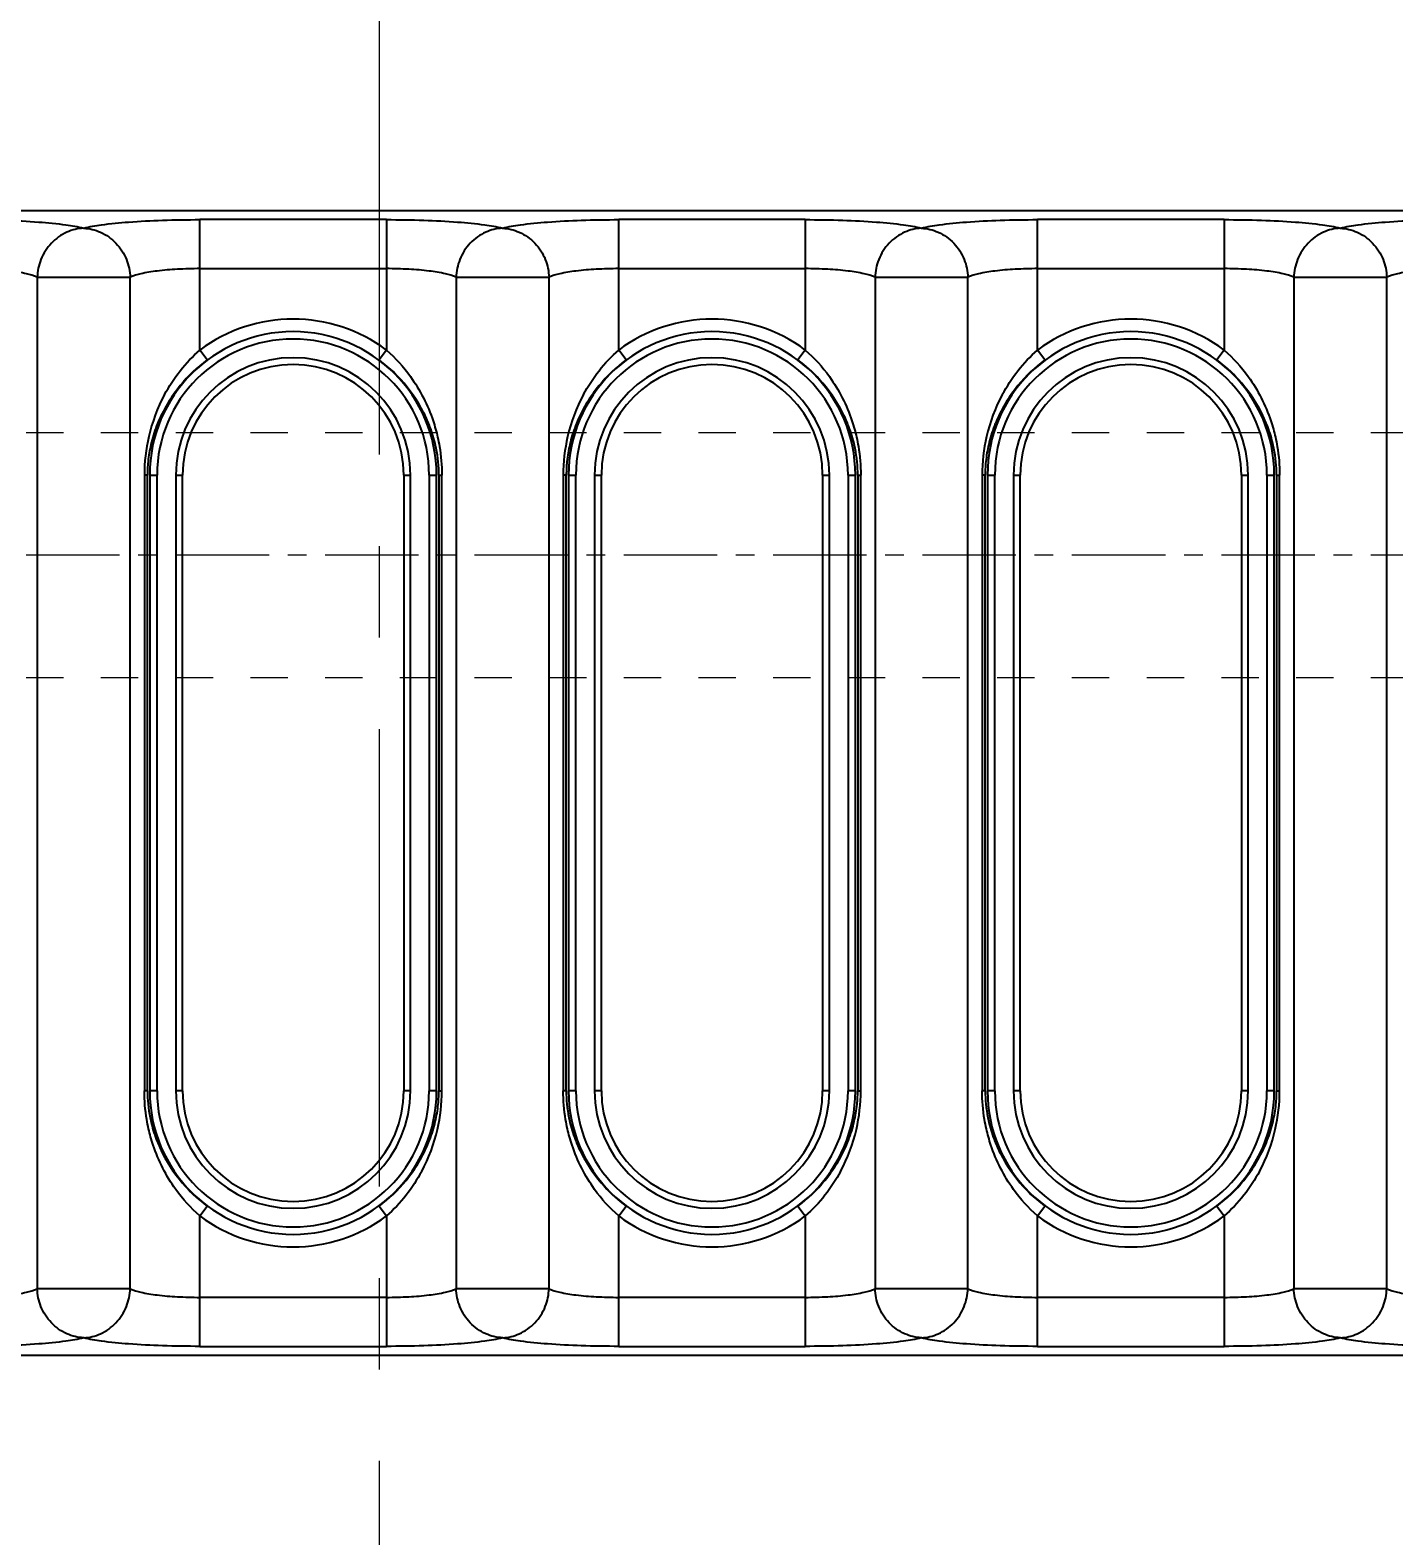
# Model space of a CAD drawing. Header units: millimetres. Extents: x 309 to 11345, y -1340 to 1318.
# Drawn here: x 1031.6 to 1087.2, y -543.5 to -482 of the extents above; entities that cross this region are included whole.
import ezdxf

# ---------------------------------------------------------------- set-up
doc = ezdxf.new("R2010")
doc.units = ezdxf.units.MM
doc.header["$LTSCALE"] = 16.335
doc.header["$PDMODE"] = 3
doc.header["$PDSIZE"] = 0.3125
doc.linetypes.add('CENTER', pattern=[0.6, 0.375, -0.075, 0.075, -0.075])
doc.linetypes.add('HIDDEN', pattern=[0.2, 0.1, -0.1])
doc.layers.get('0').update_dxf_attribs({"linetype": 'CONTINUOUS'})
doc.layers.get('Defpoints').update_dxf_attribs({"linetype": 'CONTINUOUS'})
doc.layers.add('center', color=1, linetype='CENTER', lineweight=9)
doc.layers.add('cool', color=153, linetype='HIDDEN', lineweight=9)
doc.styles.get("Standard").update_dxf_attribs({"font": 'txt', "width": 0.8})
doc.dimstyles.get("Standard").update_dxf_attribs({"dimtxt": 0.15625, "dimasz": 0.1875, "dimexe": 0.125, "dimexo": 0.0625, "dimtad": 0, "dimtih": 1, "dimtoh": 1, "dimdsep": 46, "dimtxsty": 'Standard', "dimcen": 0.09, "dimadec": 0, "dimazin": 0, "dimtp": 0.01, "dimtm": 0.01, "dimtfac": 1, "dimtofl": 0, "dimtmove": 0, "dimatfit": 3, "dimfxl": 0, "dimtolj": 1, "dimarcsym": 0})

# ---------------------------------------------------------------- blocks, each defined once
blk = doc.blocks.new('*D114')
at = {"color": 4, "lineweight": -2}
blk.add_line((1272.21, -487.928), (1335.614, -487.928), dxfattribs=at)
at = {"layer": 'Defpoints', "color": 0}
for p in [(1045.847, -463.458), (1272.147, -487.928), (1335.614, -487.928)]:
    blk.add_point(p, dxfattribs=at)
at = {"color": 6, "insert": (1351.614, -487.928), "char_height": 10, "attachment_point": 5}
blk.add_mtext('\\A1;24.47', dxfattribs=at)
blk = doc.blocks.new('*D115')
at = {"color": 4, "lineweight": -2}
for p, q in [((1302.807, -503.458), (1315.614, -502.458)), ((1315.614, -502.458), (1335.614, -502.458)), ((1282.869, -503.458), (1302.807, -503.458))]:
    blk.add_line(p, q, dxfattribs=at)
at = {"layer": 'Defpoints', "color": 0}
for p in [(1045.847, -463.458), (1335.614, -502.458), (1282.807, -503.458)]:
    blk.add_point(p, dxfattribs=at)
at = {"color": 6, "insert": (1349.614, -502.458), "char_height": 10, "attachment_point": 5}
blk.add_mtext('\\A1;40.00', dxfattribs=at)
blk = doc.blocks.new('*D116')
at = {"color": 4, "lineweight": -2}
blk.add_line((1250.358, -521.816), (1335.614, -521.816), dxfattribs=at)
at = {"layer": 'Defpoints', "color": 0}
for p in [(1045.847, -463.458), (1250.296, -521.816), (1335.614, -521.816)]:
    blk.add_point(p, dxfattribs=at)
at = {"color": 6, "insert": (1351.614, -521.816), "char_height": 10, "attachment_point": 5}
blk.add_mtext('\\A1;58.36', dxfattribs=at)
blk = doc.blocks.new('*D117')
at = {"color": 4, "lineweight": -2}
blk.add_line((1248.31, -589.328), (1335.614, -589.328), dxfattribs=at)
at = {"layer": 'Defpoints', "color": 0}
for p in [(1045.847, -463.458), (1248.247, -589.328), (1335.614, -589.328)]:
    blk.add_point(p, dxfattribs=at)
at = {"color": 6, "insert": (1354.281, -589.328), "char_height": 10, "attachment_point": 5}
blk.add_mtext('\\A1;125.87', dxfattribs=at)
blk = doc.blocks.new('*D118')
at = {"color": 4, "lineweight": -2}
blk.add_line((1272.345, -608.458), (1335.614, -608.458), dxfattribs=at)
at = {"layer": 'Defpoints', "color": 0}
for p in [(1045.847, -463.458), (1272.283, -608.458), (1335.614, -608.458)]:
    blk.add_point(p, dxfattribs=at)
at = {"color": 6, "insert": (1352.947, -608.458), "char_height": 10, "attachment_point": 5}
blk.add_mtext('\\A1;145.00', dxfattribs=at)
blk = doc.blocks.new('*D119')
at = {"color": 4, "lineweight": -2}
for p, q in [((1045.91, -628.458), (1295.614, -628.458)), ((1295.614, -628.458), (1315.614, -628.208)), ((1315.614, -628.208), (1335.614, -628.208))]:
    blk.add_line(p, q, dxfattribs=at)
at = {"layer": 'Defpoints', "color": 0}
for p in [(1045.847, -463.458), (1045.847, -628.458), (1335.614, -628.208)]:
    blk.add_point(p, dxfattribs=at)
at = {"color": 6, "insert": (1352.947, -628.208), "char_height": 10, "attachment_point": 5}
blk.add_mtext('\\A1;165.00', dxfattribs=at)
blk = doc.blocks.new('*D120')
at = {"color": 4, "lineweight": -2}
blk.add_line((1290.91, -668.458), (1335.614, -668.458), dxfattribs=at)
at = {"layer": 'Defpoints', "color": 0}
for p in [(1045.847, -463.458), (1290.847, -668.458), (1335.614, -668.458)]:
    blk.add_point(p, dxfattribs=at)
at = {"color": 6, "insert": (1353.614, -668.458), "char_height": 10, "attachment_point": 5}
blk.add_mtext('\\A1;205.00', dxfattribs=at)
blk = doc.blocks.new('*D129')
at = {"color": 4, "lineweight": -2}
blk.add_line((1045.847, -669.731), (1045.847, -714.629), dxfattribs=at)
at = {"layer": 'Defpoints', "color": 0}
for p in [(1045.847, -463.458), (1045.847, -669.669), (1045.847, -714.629)]:
    blk.add_point(p, dxfattribs=at)
at = {"color": 6, "insert": (1045.847, -724.629), "char_height": 10, "attachment_point": 5, "rotation": 90}
blk.add_mtext('\\A1;0.00', dxfattribs=at)
blk = doc.blocks.new('*D130')
at = {"color": 4, "lineweight": -2}
for p, q in [((1133.847, -632.538), (1133.847, -674.629)), ((1133.847, -674.629), (1137.593, -694.629)), ((1137.593, -694.629), (1137.593, -714.629))]:
    blk.add_line(p, q, dxfattribs=at)
at = {"layer": 'Defpoints', "color": 0}
for p in [(1045.847, -463.458), (1133.847, -632.476), (1137.593, -714.629)]:
    blk.add_point(p, dxfattribs=at)
at = {"color": 6, "insert": (1137.593, -729.296), "char_height": 10, "attachment_point": 5, "rotation": 90}
blk.add_mtext('\\A1;88.00', dxfattribs=at)
blk = doc.blocks.new('*D131')
at = {"color": 4, "lineweight": -2}
blk.add_line((1245.346, -525.14), (1245.346, -714.629), dxfattribs=at)
at = {"layer": 'Defpoints', "color": 0}
for p in [(1045.847, -463.458), (1245.346, -525.077), (1245.346, -714.629)]:
    blk.add_point(p, dxfattribs=at)
at = {"color": 6, "insert": (1245.346, -732.629), "char_height": 10, "attachment_point": 5, "rotation": 90}
blk.add_mtext('\\A1;199.50', dxfattribs=at)
blk = doc.blocks.new('*D132')
at = {"color": 4, "lineweight": -2}
for p, q in [((1243.847, -593.791), (1243.847, -674.629)), ((1243.847, -674.629), (1234.06, -694.629)), ((1234.06, -694.629), (1234.06, -714.629))]:
    blk.add_line(p, q, dxfattribs=at)
at = {"layer": 'Defpoints', "color": 0}
for p in [(1045.847, -463.458), (1243.847, -593.728), (1234.06, -714.629)]:
    blk.add_point(p, dxfattribs=at)
at = {"color": 6, "insert": (1234.06, -731.963), "char_height": 10, "attachment_point": 5, "rotation": 90}
blk.add_mtext('\\A1;198.00', dxfattribs=at)
blk = doc.blocks.new('*D133')
at = {"color": 4, "lineweight": -2}
blk.add_line((1267.747, -492.391), (1267.747, -714.629), dxfattribs=at)
at = {"layer": 'Defpoints', "color": 0}
for p in [(1045.847, -463.458), (1267.747, -492.328), (1267.747, -714.629)]:
    blk.add_point(p, dxfattribs=at)
at = {"color": 6, "insert": (1267.747, -732.629), "char_height": 10, "attachment_point": 5, "rotation": 90}
blk.add_mtext('\\A1;221.90', dxfattribs=at)
blk = doc.blocks.new('*D134')
at = {"color": 4, "lineweight": -2}
for p, q in [((1290.847, -668.521), (1290.847, -688.458)), ((1290.847, -688.458), (1302.533, -694.629)), ((1302.533, -694.629), (1302.533, -714.629))]:
    blk.add_line(p, q, dxfattribs=at)
at = {"layer": 'Defpoints', "color": 0}
for p in [(1045.847, -463.458), (1290.847, -668.458), (1302.533, -714.629)]:
    blk.add_point(p, dxfattribs=at)
at = {"color": 6, "insert": (1302.533, -733.296), "char_height": 10, "attachment_point": 5, "rotation": 90}
blk.add_mtext('\\A1;245.00', dxfattribs=at)
blk = doc.blocks.new('*D152')
at = {"color": 4, "lineweight": -2}
blk.add_line((841.336, -521.816), (751.834, -521.816), dxfattribs=at)
at = {"layer": 'Defpoints', "color": 0}
for p in [(1045.847, -463.458), (751.834, -521.816), (841.399, -521.816)]:
    blk.add_point(p, dxfattribs=at)
at = {"color": 6, "insert": (735.834, -521.816), "char_height": 10, "attachment_point": 5}
blk.add_mtext('\\A1;58.36', dxfattribs=at)
blk = doc.blocks.new('*D153')
at = {"color": 4, "lineweight": -2}
blk.add_line((843.625, -589.308), (751.834, -589.308), dxfattribs=at)
at = {"layer": 'Defpoints', "color": 0}
for p in [(1045.847, -463.458), (751.834, -589.308), (843.687, -589.308)]:
    blk.add_point(p, dxfattribs=at)
at = {"color": 6, "insert": (733.167, -589.308), "char_height": 10, "attachment_point": 5}
blk.add_mtext('\\A1;125.85', dxfattribs=at)
blk = doc.blocks.new('*D154')
at = {"color": 4, "lineweight": -2}
blk.add_line((836.37, -608.458), (751.834, -608.458), dxfattribs=at)
at = {"layer": 'Defpoints', "color": 0}
for p in [(1045.847, -463.458), (751.834, -608.458), (836.432, -608.458)]:
    blk.add_point(p, dxfattribs=at)
at = {"color": 6, "insert": (734.501, -608.458), "char_height": 10, "attachment_point": 5}
blk.add_mtext('\\A1;145.00', dxfattribs=at)
blk = doc.blocks.new('*D155')
at = {"color": 4, "lineweight": -2}
blk.add_line((805.347, -668.458), (751.834, -668.458), dxfattribs=at)
at = {"layer": 'Defpoints', "color": 0}
for p in [(1045.847, -463.458), (751.834, -668.458), (805.41, -668.458)]:
    blk.add_point(p, dxfattribs=at)
at = {"color": 6, "insert": (733.834, -668.458), "char_height": 10, "attachment_point": 5}
blk.add_mtext('\\A1;205.00', dxfattribs=at)
blk = doc.blocks.new('*D156')
at = {"color": 4, "lineweight": -2}
blk.add_line((800.847, -666.965), (800.847, -716.388), dxfattribs=at)
at = {"layer": 'Defpoints', "color": 0}
for p in [(1045.847, -463.458), (800.847, -666.902), (800.847, -716.388)]:
    blk.add_point(p, dxfattribs=at)
at = {"color": 6, "insert": (800.847, -735.055), "char_height": 10, "attachment_point": 5, "rotation": 90}
blk.add_mtext('\\A1;245.00', dxfattribs=at)
blk = doc.blocks.new('*D157')
at = {"color": 4, "lineweight": -2}
for p, q in [((846.349, -522.867), (846.349, -676.388)), ((846.349, -676.388), (827.427, -696.388)), ((827.427, -696.388), (827.427, -716.388))]:
    blk.add_line(p, q, dxfattribs=at)
at = {"layer": 'Defpoints', "color": 0}
for p in [(1045.847, -463.458), (846.349, -522.804), (827.427, -716.388)]:
    blk.add_point(p, dxfattribs=at)
at = {"color": 6, "insert": (827.427, -734.388), "char_height": 10, "attachment_point": 5, "rotation": 90}
blk.add_mtext('\\A1;199.50', dxfattribs=at)
blk = doc.blocks.new('*D158')
at = {"color": 4, "lineweight": -2}
for p, q in [((848.087, -593.771), (848.087, -676.388)), ((848.087, -676.388), (839.359, -696.388)), ((839.359, -696.388), (839.359, -716.388))]:
    blk.add_line(p, q, dxfattribs=at)
at = {"layer": 'Defpoints', "color": 0}
for p in [(1045.847, -463.458), (848.087, -593.708), (839.359, -716.388)]:
    blk.add_point(p, dxfattribs=at)
at = {"color": 6, "insert": (839.359, -735.055), "char_height": 10, "attachment_point": 5, "rotation": 90}
blk.add_mtext('\\A1;197.76', dxfattribs=at)
blk = doc.blocks.new('*D159')
at = {"color": 4, "lineweight": -2}
for p, q in [((957.847, -630.771), (957.847, -676.388)), ((957.847, -676.388), (954.745, -696.388)), ((954.745, -696.388), (954.745, -716.388))]:
    blk.add_line(p, q, dxfattribs=at)
at = {"layer": 'Defpoints', "color": 0}
for p in [(1045.847, -463.458), (957.847, -630.708), (954.745, -716.388)]:
    blk.add_point(p, dxfattribs=at)
at = {"color": 6, "insert": (954.745, -731.055), "char_height": 10, "attachment_point": 5, "rotation": 90}
blk.add_mtext('\\A1;88.00', dxfattribs=at)
blk = doc.blocks.new('*D160')
at = {"color": 4, "lineweight": -2}
blk.add_line((850.78, -465.57), (850.78, -716.388), dxfattribs=at)
at = {"layer": 'Defpoints', "color": 0}
for p in [(1045.847, -463.458), (850.78, -465.508), (850.78, -716.388)]:
    blk.add_point(p, dxfattribs=at)
at = {"color": 6, "insert": (850.78, -734.388), "char_height": 10, "attachment_point": 5, "rotation": 90}
blk.add_mtext('\\A1;195.07', dxfattribs=at)
blk = doc.blocks.new('*D161')
at = {"color": 4, "lineweight": -2}
for p, q in [((861.539, -465.57), (861.539, -676.388)), ((861.539, -676.388), (862.066, -696.388)), ((862.066, -696.388), (862.066, -716.388))]:
    blk.add_line(p, q, dxfattribs=at)
at = {"layer": 'Defpoints', "color": 0}
for p in [(1045.847, -463.458), (861.539, -465.508), (862.066, -716.388)]:
    blk.add_point(p, dxfattribs=at)
at = {"color": 6, "insert": (862.066, -733.721), "char_height": 10, "attachment_point": 5, "rotation": 90}
blk.add_mtext('\\A1;184.31', dxfattribs=at)
blk = doc.blocks.new('*D166')
at = {"color": 4, "lineweight": -2}
for p, q in [((1275.847, -526.278), (1275.847, -675.217)), ((1275.847, -675.217), (1285.463, -695.217)), ((1285.463, -695.217), (1285.463, -715.217))]:
    blk.add_line(p, q, dxfattribs=at)
at = {"layer": 'Defpoints', "color": 0}
for p in [(1045.847, -463.458), (1275.847, -526.216), (1285.463, -715.217)]:
    blk.add_point(p, dxfattribs=at)
at = {"color": 6, "insert": (1285.463, -733.217), "char_height": 10, "attachment_point": 5, "rotation": 90}
blk.add_mtext('\\A1;230.00', dxfattribs=at)
blk = doc.blocks.new('*D168')
at = {"color": 4, "lineweight": -2}
for p, q in [((815.847, -526.278), (815.847, -675.217)), ((815.847, -675.217), (813.507, -695.217)), ((813.507, -695.217), (813.507, -715.217))]:
    blk.add_line(p, q, dxfattribs=at)
at = {"layer": 'Defpoints', "color": 0}
for p in [(1045.847, -463.458), (815.847, -526.216), (813.507, -715.217)]:
    blk.add_point(p, dxfattribs=at)
at = {"color": 6, "insert": (813.507, -733.217), "char_height": 10, "attachment_point": 5, "rotation": 90}
blk.add_mtext('\\A1;230.00', dxfattribs=at)
blk = doc.blocks.new('*D217')
at = {"color": 4, "lineweight": -2}
for p, q in [((792.226, -628.458), (772.226, -641.779)), ((952.285, -628.458), (792.226, -628.458)), ((772.226, -641.779), (752.226, -641.779))]:
    blk.add_line(p, q, dxfattribs=at)
at = {"layer": 'Defpoints', "color": 0}
for p in [(1045.847, -463.458), (952.347, -628.458), (752.226, -641.779)]:
    blk.add_point(p, dxfattribs=at)
at = {"color": 6, "insert": (734.893, -641.779), "char_height": 10, "attachment_point": 5}
blk.add_mtext('\\A1;165.00', dxfattribs=at)

msp = doc.modelspace()

# ---------------------------------------------------------------- linework, layer by layer
at = {"color": 7, "linetype": 'Continuous'}
for p, q in [((1106.842, -489.412), (986.523, -489.412)), ((1046.136, -489.774), (1038.52, -489.774)), ((1038.52, -495.097), (1038.52, -489.774)), ((1046.136, -489.774), (1046.136, -495.097)), ((1063.229, -489.774), (1055.613, -489.774)), ((1055.613, -495.097), (1055.613, -489.774)), ((1063.229, -489.774), (1063.229, -495.097)), ((1080.323, -489.774), (1072.707, -489.774)), ((1072.707, -495.097), (1072.707, -489.774)), ((1080.323, -489.774), (1080.323, -495.097)), ((1031.886, -492.126), (1035.677, -492.126)), ((1031.886, -492.126), (1031.886, -533.406)), ((1035.677, -533.406), (1035.677, -492.126)), ((1038.52, -491.774), (1046.136, -491.774)), ((1048.979, -492.126), (1052.77, -492.126)), ((1048.979, -492.126), (1048.979, -533.406)), ((1052.77, -533.406), (1052.77, -492.126)), ((1055.613, -491.774), (1063.229, -491.774)), ((1066.073, -492.126), (1069.864, -492.126)), ((1066.073, -492.126), (1066.073, -533.406)), ((1069.864, -533.406), (1069.864, -492.126)), ((1072.707, -491.774), (1080.323, -491.774)), ((1083.166, -492.126), (1086.957, -492.126)), ((1083.166, -492.126), (1083.166, -533.406)), ((1086.957, -533.406), (1086.957, -492.126)), ((1038.82, -495.499), (1038.52, -495.097)), ((1046.136, -495.097), (1045.836, -495.499)), ((1055.913, -495.499), (1055.613, -495.097)), ((1063.229, -495.097), (1062.929, -495.499)), ((1073.007, -495.499), (1072.707, -495.097)), ((1080.323, -495.097), (1080.023, -495.499)), ((1036.381, -500.197), (1036.257, -500.197)), ((1036.257, -500.197), (1036.257, -525.335)), ((1036.381, -525.335), (1036.381, -500.197)), ((1036.476, -500.197), (1036.777, -500.197)), ((1036.476, -500.197), (1036.476, -525.335)), ((1036.777, -525.335), (1036.777, -500.197)), ((1037.538, -500.197), (1037.814, -500.197)), ((1037.538, -500.197), (1037.538, -525.335)), ((1037.814, -525.335), (1037.814, -500.197)), ((1046.842, -500.197), (1047.117, -500.197)), ((1046.842, -500.197), (1046.842, -525.335)), ((1047.117, -525.335), (1047.117, -500.197)), ((1047.878, -500.197), (1048.179, -500.197)), ((1047.878, -500.197), (1047.878, -525.335)), ((1048.179, -525.335), (1048.179, -500.197)), ((1048.275, -500.197), (1048.399, -500.197)), ((1048.275, -500.197), (1048.275, -525.335)), ((1048.399, -525.335), (1048.399, -500.197)), ((1053.474, -500.197), (1053.35, -500.197)), ((1053.35, -500.197), (1053.35, -525.335)), ((1053.474, -525.335), (1053.474, -500.197)), ((1053.57, -500.197), (1053.871, -500.197)), ((1053.57, -500.197), (1053.57, -525.335)), ((1053.871, -525.335), (1053.871, -500.197)), ((1054.632, -500.197), (1054.908, -500.197)), ((1054.632, -500.197), (1054.632, -525.335)), ((1054.908, -525.335), (1054.908, -500.197)), ((1063.935, -500.197), (1064.211, -500.197)), ((1063.935, -500.197), (1063.935, -525.335)), ((1064.211, -525.335), (1064.211, -500.197)), ((1064.972, -500.197), (1065.273, -500.197)), ((1064.972, -500.197), (1064.972, -525.335)), ((1065.273, -525.335), (1065.273, -500.197)), ((1065.368, -500.197), (1065.493, -500.197)), ((1065.368, -500.197), (1065.368, -525.335)), ((1065.493, -525.335), (1065.493, -500.197)), ((1070.568, -500.197), (1070.444, -500.197)), ((1070.444, -500.197), (1070.444, -525.335)), ((1070.568, -525.335), (1070.568, -500.197)), ((1070.663, -500.197), (1070.964, -500.197)), ((1070.663, -500.197), (1070.663, -525.335)), ((1070.964, -525.335), (1070.964, -500.197)), ((1071.725, -500.197), (1072.001, -500.197)), ((1071.725, -500.197), (1071.725, -525.335)), ((1072.001, -525.335), (1072.001, -500.197)), ((1081.029, -500.197), (1081.304, -500.197)), ((1081.029, -500.197), (1081.029, -525.335)), ((1081.304, -525.335), (1081.304, -500.197)), ((1082.065, -500.197), (1082.366, -500.197)), ((1082.065, -500.197), (1082.065, -525.335)), ((1082.366, -525.335), (1082.366, -500.197)), ((1082.462, -500.197), (1082.586, -500.197)), ((1082.462, -500.197), (1082.462, -525.335)), ((1082.586, -525.335), (1082.586, -500.197)), ((1036.381, -525.335), (1036.257, -525.335)), ((1036.777, -525.335), (1036.476, -525.335)), ((1037.814, -525.335), (1037.538, -525.335)), ((1047.117, -525.335), (1046.842, -525.335)), ((1048.179, -525.335), (1047.878, -525.335)), ((1048.275, -525.335), (1048.399, -525.335)), ((1053.474, -525.335), (1053.35, -525.335)), ((1053.871, -525.335), (1053.57, -525.335)), ((1054.908, -525.335), (1054.632, -525.335)), ((1064.211, -525.335), (1063.935, -525.335)), ((1065.273, -525.335), (1064.972, -525.335)), ((1065.368, -525.335), (1065.493, -525.335)), ((1070.568, -525.335), (1070.444, -525.335)), ((1070.964, -525.335), (1070.663, -525.335)), ((1072.001, -525.335), (1071.725, -525.335)), ((1081.304, -525.335), (1081.029, -525.335)), ((1082.366, -525.335), (1082.065, -525.335)), ((1082.462, -525.335), (1082.586, -525.335)), ((1038.52, -530.435), (1038.82, -530.033)), ((1045.836, -530.033), (1046.136, -530.435)), ((1055.613, -530.435), (1055.913, -530.033)), ((1062.929, -530.033), (1063.229, -530.435)), ((1072.707, -530.435), (1073.007, -530.033)), ((1080.023, -530.033), (1080.323, -530.435)), ((1038.52, -535.758), (1038.52, -530.435)), ((1046.136, -530.435), (1046.136, -535.758)), ((1055.613, -535.758), (1055.613, -530.435)), ((1063.229, -530.435), (1063.229, -535.758)), ((1072.707, -535.758), (1072.707, -530.435)), ((1080.323, -530.435), (1080.323, -535.758)), ((1035.677, -533.406), (1031.886, -533.406)), ((1052.77, -533.406), (1048.979, -533.406)), ((1069.864, -533.406), (1066.073, -533.406)), ((1086.957, -533.406), (1083.166, -533.406)), ((1046.136, -533.758), (1038.52, -533.758)), ((1063.229, -533.758), (1055.613, -533.758)), ((1080.323, -533.758), (1072.707, -533.758)), ((1038.52, -535.758), (1046.136, -535.758)), ((1055.613, -535.758), (1063.229, -535.758)), ((1072.707, -535.758), (1080.323, -535.758)), ((994.907, -536.12), (1106.842, -536.12))]:
    msp.add_line(p, q, dxfattribs=at)
for centre, radius, start, end in [((1042.328, -500.197), 6.365, 53.25404, 126.74596), ((1059.421, -500.197), 6.365, 53.25404, 126.74596), ((1076.515, -500.197), 6.365, 53.25404, 126.74596), ((1042.328, -500.197), 5.852, 0, 180), ((1042.328, -500.197), 5.551, 0, 180), ((1059.421, -500.197), 5.852, 0, 180), ((1059.421, -500.197), 5.551, 0, 180), ((1076.515, -500.197), 5.852, 0, 180), ((1076.515, -500.197), 5.551, 0, 180), ((1042.328, -500.197), 4.79, 0, 180), ((1042.562, -500.524), 6.265, 126.67154, 140.62332), ((1042.328, -500.197), 4.514, 0, 180), ((1042.087, -500.532), 6.275, 42.45432, 53.32018), ((1059.421, -500.197), 4.79, 0, 180), ((1059.655, -500.524), 6.265, 126.67154, 140.62332), ((1059.421, -500.197), 4.514, 0, 180), ((1059.181, -500.532), 6.275, 42.45432, 53.32018), ((1076.515, -500.197), 4.79, 0, 180), ((1076.749, -500.524), 6.265, 126.67154, 140.62332), ((1076.515, -500.197), 4.514, 0, 180), ((1076.274, -500.532), 6.275, 42.45432, 53.32018), ((1042.432, -500.416), 6.097, 140.63545, 149.13661), ((1059.526, -500.416), 6.097, 140.63545, 149.13661), ((1076.619, -500.416), 6.097, 140.63545, 149.13661), ((1043.122, -500.164), 6.86, 151.70951, 167.07638), ((1060.215, -500.164), 6.86, 151.70951, 167.07638), ((1077.309, -500.164), 6.86, 151.70951, 167.07638), ((1042.285, -500.327), 5.924, 149.14275, 157.86892), ((1059.378, -500.327), 5.924, 149.14275, 157.86892), ((1076.472, -500.327), 5.924, 149.14275, 157.86892), ((1042.106, -500.254), 5.732, 157.87532, 165.89125), ((1059.2, -500.254), 5.732, 157.87532, 165.89125), ((1076.293, -500.254), 5.732, 157.87532, 165.89125), ((1043.242, -500.201), 6.985, 167.0025, 179.96792), ((1041.945, -500.212), 5.565, 165.90603, 173.29158), ((1060.335, -500.201), 6.985, 167.0025, 179.96792), ((1059.038, -500.212), 5.565, 165.90603, 173.29158), ((1077.429, -500.201), 6.985, 167.0025, 179.96792), ((1076.132, -500.212), 5.565, 165.90603, 173.29158), ((1041.836, -500.198), 5.455, 173.30508, 179.99397), ((1042.644, -500.214), 5.631, 0.17075, 11.28696), ((1058.93, -500.198), 5.455, 173.30508, 179.99397), ((1059.738, -500.214), 5.631, 0.17075, 11.28696), ((1076.023, -500.198), 5.455, 173.30508, 179.99397), ((1076.831, -500.214), 5.631, 0.17075, 11.28696), ((1042.012, -525.318), 5.631, 180.17075, 191.28696), ((1042.328, -525.335), 5.852, 180, 0), ((1042.328, -525.335), 5.551, 180, 360), ((1042.328, -525.335), 4.79, 180, 360), ((1042.328, -525.335), 4.514, 180, 0), ((1041.414, -525.331), 6.985, 347.0025, 359.96792), ((1042.82, -525.334), 5.455, 353.30508, 359.99397), ((1059.105, -525.318), 5.631, 180.17075, 191.28696), ((1059.421, -525.335), 5.852, 180, 0), ((1059.421, -525.335), 5.551, 180, 360), ((1059.421, -525.335), 4.79, 180, 360), ((1059.421, -525.335), 4.514, 180, 0), ((1058.507, -525.331), 6.985, 347.0025, 359.96792), ((1059.913, -525.334), 5.455, 353.30508, 359.99397), ((1076.199, -525.318), 5.631, 180.17075, 191.28696), ((1076.515, -525.335), 5.852, 180, 0), ((1076.515, -525.335), 5.551, 180, 360), ((1076.515, -525.335), 4.79, 180, 360), ((1076.515, -525.335), 4.514, 180, 0), ((1075.601, -525.331), 6.985, 347.0025, 359.96792), ((1077.007, -525.334), 5.455, 353.30508, 359.99397), ((1042.711, -525.32), 5.565, 345.90603, 353.29158), ((1059.804, -525.32), 5.565, 345.90603, 353.29158), ((1076.898, -525.32), 5.565, 345.90603, 353.29158), ((1041.534, -525.368), 6.86, 331.70951, 347.07638), ((1042.549, -525.278), 5.732, 337.87532, 345.89125), ((1058.627, -525.368), 6.86, 331.70951, 347.07638), ((1059.643, -525.278), 5.732, 337.87532, 345.89125), ((1075.721, -525.368), 6.86, 331.70951, 347.07638), ((1076.736, -525.278), 5.732, 337.87532, 345.89125), ((1042.371, -525.205), 5.924, 329.14275, 337.86892), ((1059.465, -525.205), 5.924, 329.14275, 337.86892), ((1076.558, -525.205), 5.924, 329.14275, 337.86892), ((1042.223, -525.116), 6.097, 320.63545, 329.13661), ((1059.317, -525.116), 6.097, 320.63545, 329.13661), ((1076.41, -525.116), 6.097, 320.63545, 329.13661), ((1042.094, -525.008), 6.265, 306.67154, 320.62332), ((1059.188, -525.008), 6.265, 306.67154, 320.62332), ((1076.281, -525.008), 6.265, 306.67154, 320.62332), ((1042.568, -525), 6.275, 222.45432, 233.32018), ((1059.662, -525), 6.275, 222.45432, 233.32018), ((1076.755, -525), 6.275, 222.45432, 233.32018), ((1042.328, -525.335), 6.365, 233.25404, 306.74596), ((1059.421, -525.335), 6.365, 233.25404, 306.74596), ((1076.515, -525.335), 6.365, 233.25404, 306.74596)]:
    msp.add_arc(centre, radius, start, end, dxfattribs=at)
for points, knots in [([(1029.042, -489.774), (1029.551, -489.774), (1030.519, -489.789), (1031.858, -489.855), (1032.931, -489.958), (1033.544, -490.055), (1033.781, -490.126)], [0, 0, 0, 0, 0.320374, 0.610618, 0.844066, 1, 1, 1, 1]), ([(1033.781, -490.126), (1034.018, -490.055), (1034.632, -489.958), (1035.704, -489.855), (1037.043, -489.789), (1038.012, -489.774), (1038.52, -489.774)], [0, 0, 0, 0, 0.155949, 0.389404, 0.679649, 1, 1, 1, 1]), ([(1046.136, -489.774), (1046.644, -489.774), (1047.613, -489.789), (1048.952, -489.855), (1050.024, -489.958), (1050.637, -490.055), (1050.875, -490.126)], [0, 0, 0, 0, 0.320374, 0.610618, 0.844066, 1, 1, 1, 1]), ([(1050.875, -490.126), (1051.112, -490.055), (1051.725, -489.958), (1052.798, -489.855), (1054.136, -489.789), (1055.105, -489.774), (1055.613, -489.774)], [0, 0, 0, 0, 0.155949, 0.389404, 0.679649, 1, 1, 1, 1]), ([(1063.229, -489.774), (1063.738, -489.774), (1064.706, -489.789), (1066.045, -489.855), (1067.118, -489.958), (1067.731, -490.055), (1067.968, -490.126)], [0, 0, 0, 0, 0.320374, 0.610618, 0.844066, 1, 1, 1, 1]), ([(1067.968, -490.126), (1068.205, -490.055), (1068.819, -489.958), (1069.891, -489.855), (1071.23, -489.789), (1072.199, -489.774), (1072.707, -489.774)], [0, 0, 0, 0, 0.155949, 0.389404, 0.679649, 1, 1, 1, 1]), ([(1080.323, -489.774), (1080.831, -489.774), (1081.8, -489.789), (1083.139, -489.855), (1084.211, -489.958), (1084.824, -490.055), (1085.062, -490.126)], [0, 0, 0, 0, 0.320374, 0.610618, 0.844066, 1, 1, 1, 1]), ([(1085.062, -490.126), (1085.299, -490.055), (1085.912, -489.958), (1086.985, -489.855), (1088.323, -489.789), (1089.292, -489.774), (1089.8, -489.774)], [0, 0, 0, 0, 0.155949, 0.389404, 0.679649, 1, 1, 1, 1]), ([(1033.781, -490.126), (1033.547, -490.134), (1033.053, -490.251), (1032.423, -490.705), (1032.001, -491.369), (1031.894, -491.88), (1031.886, -492.126)], [0, 0, 0, 0, 0.233579, 0.491555, 0.754782, 1, 1, 1, 1]), ([(1033.781, -490.126), (1034.015, -490.134), (1034.509, -490.251), (1035.139, -490.705), (1035.561, -491.369), (1035.668, -491.88), (1035.677, -492.126)], [0, 0, 0, 0, 0.233579, 0.491555, 0.754782, 1, 1, 1, 1]), ([(1050.875, -490.126), (1050.64, -490.134), (1050.147, -490.251), (1049.516, -490.705), (1049.094, -491.369), (1048.987, -491.88), (1048.979, -492.126)], [0, 0, 0, 0, 0.233579, 0.491555, 0.754782, 1, 1, 1, 1]), ([(1050.875, -490.126), (1051.109, -490.134), (1051.602, -490.251), (1052.233, -490.705), (1052.655, -491.369), (1052.762, -491.88), (1052.77, -492.126)], [0, 0, 0, 0, 0.233579, 0.491555, 0.754782, 1, 1, 1, 1]), ([(1067.968, -490.126), (1067.734, -490.134), (1067.24, -490.251), (1066.61, -490.705), (1066.188, -491.369), (1066.081, -491.88), (1066.073, -492.126)], [0, 0, 0, 0, 0.233579, 0.491555, 0.754782, 1, 1, 1, 1]), ([(1067.968, -490.126), (1068.202, -490.134), (1068.696, -490.251), (1069.326, -490.705), (1069.748, -491.369), (1069.855, -491.88), (1069.864, -492.126)], [0, 0, 0, 0, 0.233579, 0.491555, 0.754782, 1, 1, 1, 1]), ([(1085.062, -490.126), (1084.827, -490.134), (1084.334, -490.251), (1083.703, -490.705), (1083.281, -491.369), (1083.174, -491.88), (1083.166, -492.126)], [0, 0, 0, 0, 0.233579, 0.491555, 0.754782, 1, 1, 1, 1]), ([(1085.062, -490.126), (1085.296, -490.134), (1085.789, -490.251), (1086.42, -490.705), (1086.842, -491.369), (1086.949, -491.88), (1086.957, -492.126)], [0, 0, 0, 0, 0.233579, 0.491555, 0.754782, 1, 1, 1, 1]), ([(1031.886, -492.126), (1031.748, -492.058), (1031.379, -491.959), (1030.734, -491.855), (1029.93, -491.79), (1029.347, -491.774), (1029.042, -491.774)], [0, 0, 0, 0, 0.159969, 0.39318, 0.681951, 1, 1, 1, 1]), ([(1038.52, -491.774), (1038.215, -491.774), (1037.632, -491.79), (1036.828, -491.855), (1036.183, -491.959), (1035.814, -492.058), (1035.677, -492.126)], [0, 0, 0, 0, 0.318055, 0.606823, 0.840028, 1, 1, 1, 1]), ([(1048.979, -492.126), (1048.841, -492.058), (1048.473, -491.959), (1047.828, -491.855), (1047.023, -491.79), (1046.441, -491.774), (1046.136, -491.774)], [0, 0, 0, 0, 0.159969, 0.39318, 0.681951, 1, 1, 1, 1]), ([(1055.613, -491.774), (1055.308, -491.774), (1054.726, -491.79), (1053.921, -491.855), (1053.276, -491.959), (1052.908, -492.058), (1052.77, -492.126)], [0, 0, 0, 0, 0.318055, 0.606823, 0.840028, 1, 1, 1, 1]), ([(1066.073, -492.126), (1065.935, -492.058), (1065.566, -491.959), (1064.921, -491.855), (1064.117, -491.79), (1063.534, -491.774), (1063.229, -491.774)], [0, 0, 0, 0, 0.159969, 0.39318, 0.681951, 1, 1, 1, 1]), ([(1072.707, -491.774), (1072.402, -491.774), (1071.819, -491.79), (1071.015, -491.855), (1070.37, -491.959), (1070.001, -492.058), (1069.864, -492.126)], [0, 0, 0, 0, 0.318055, 0.606823, 0.840028, 1, 1, 1, 1]), ([(1083.166, -492.126), (1083.028, -492.058), (1082.66, -491.959), (1082.015, -491.855), (1081.21, -491.79), (1080.628, -491.774), (1080.323, -491.774)], [0, 0, 0, 0, 0.159969, 0.39318, 0.681951, 1, 1, 1, 1]), ([(1089.8, -491.774), (1089.495, -491.774), (1088.913, -491.79), (1088.108, -491.855), (1087.463, -491.959), (1087.095, -492.058), (1086.957, -492.126)], [0, 0, 0, 0, 0.318055, 0.606823, 0.840028, 1, 1, 1, 1]), ([(1047.876, -498.138), (1047.81, -497.971), (1047.51, -497.307), (1047.087, -496.699), (1046.717, -496.296)], [0, 0, 0, 0, 0.248204, 1, 1, 1, 1]), ([(1047.116, -496.178), (1047.511, -496.729), (1047.931, -497.555), (1048.175, -498.43), (1048.226, -498.654)], [0, 0, 0, 0, 0.746536, 1, 1, 1, 1]), ([(1064.97, -498.138), (1064.903, -497.971), (1064.603, -497.307), (1064.18, -496.699), (1063.811, -496.296)], [0, 0, 0, 0, 0.248204, 1, 1, 1, 1]), ([(1064.21, -496.178), (1064.605, -496.729), (1065.025, -497.555), (1065.268, -498.43), (1065.319, -498.654)], [0, 0, 0, 0, 0.746536, 1, 1, 1, 1]), ([(1082.063, -498.138), (1081.997, -497.971), (1081.697, -497.307), (1081.274, -496.699), (1080.904, -496.296)], [0, 0, 0, 0, 0.248204, 1, 1, 1, 1]), ([(1081.303, -496.178), (1081.698, -496.729), (1082.118, -497.555), (1082.362, -498.43), (1082.413, -498.654)], [0, 0, 0, 0, 0.746536, 1, 1, 1, 1]), ([(1048.166, -499.112), (1048.149, -499.028), (1048.075, -498.697), (1047.97, -498.374), (1047.876, -498.138)], [0, 0, 0, 0, 0.253093, 1, 1, 1, 1]), ([(1065.259, -499.112), (1065.242, -499.028), (1065.168, -498.697), (1065.063, -498.374), (1064.97, -498.138)], [0, 0, 0, 0, 0.253093, 1, 1, 1, 1]), ([(1082.353, -499.112), (1082.336, -499.028), (1082.262, -498.697), (1082.157, -498.374), (1082.063, -498.138)], [0, 0, 0, 0, 0.253093, 1, 1, 1, 1]), ([(1048.226, -498.654), (1048.254, -498.779), (1048.354, -499.287), (1048.399, -499.807), (1048.399, -500.197)], [0, 0, 0, 0, 0.246522, 1, 1, 1, 1]), ([(1065.319, -498.654), (1065.347, -498.779), (1065.448, -499.287), (1065.492, -499.807), (1065.492, -500.197)], [0, 0, 0, 0, 0.246522, 1, 1, 1, 1]), ([(1082.413, -498.654), (1082.441, -498.779), (1082.541, -499.287), (1082.586, -499.807), (1082.586, -500.197)], [0, 0, 0, 0, 0.246522, 1, 1, 1, 1]), ([(1036.43, -526.878), (1036.402, -526.753), (1036.302, -526.245), (1036.257, -525.725), (1036.257, -525.335)], [0, 0, 0, 0, 0.246522, 1, 1, 1, 1]), ([(1053.524, -526.878), (1053.495, -526.753), (1053.395, -526.245), (1053.35, -525.725), (1053.35, -525.335)], [0, 0, 0, 0, 0.246522, 1, 1, 1, 1]), ([(1070.617, -526.878), (1070.589, -526.753), (1070.489, -526.245), (1070.444, -525.725), (1070.444, -525.335)], [0, 0, 0, 0, 0.246522, 1, 1, 1, 1]), ([(1036.49, -526.42), (1036.507, -526.504), (1036.581, -526.835), (1036.686, -527.158), (1036.779, -527.394)], [0, 0, 0, 0, 0.253093, 1, 1, 1, 1]), ([(1053.583, -526.42), (1053.6, -526.504), (1053.674, -526.835), (1053.779, -527.158), (1053.873, -527.394)], [0, 0, 0, 0, 0.253093, 1, 1, 1, 1]), ([(1070.677, -526.42), (1070.694, -526.504), (1070.768, -526.835), (1070.873, -527.158), (1070.966, -527.394)], [0, 0, 0, 0, 0.253093, 1, 1, 1, 1]), ([(1037.539, -529.354), (1037.144, -528.803), (1036.725, -527.977), (1036.481, -527.102), (1036.43, -526.878)], [0, 0, 0, 0, 0.746536, 1, 1, 1, 1]), ([(1054.633, -529.354), (1054.238, -528.803), (1053.818, -527.977), (1053.574, -527.102), (1053.524, -526.878)], [0, 0, 0, 0, 0.746536, 1, 1, 1, 1]), ([(1071.726, -529.354), (1071.331, -528.803), (1070.912, -527.977), (1070.668, -527.102), (1070.617, -526.878)], [0, 0, 0, 0, 0.746536, 1, 1, 1, 1]), ([(1036.779, -527.394), (1036.846, -527.561), (1037.146, -528.225), (1037.569, -528.833), (1037.938, -529.236)], [0, 0, 0, 0, 0.248204, 1, 1, 1, 1]), ([(1053.873, -527.394), (1053.94, -527.561), (1054.239, -528.225), (1054.662, -528.833), (1055.032, -529.236)], [0, 0, 0, 0, 0.248204, 1, 1, 1, 1]), ([(1070.966, -527.394), (1071.033, -527.561), (1071.333, -528.225), (1071.756, -528.833), (1072.125, -529.236)], [0, 0, 0, 0, 0.248204, 1, 1, 1, 1]), ([(1029.042, -533.758), (1029.347, -533.758), (1029.93, -533.742), (1030.734, -533.677), (1031.379, -533.573), (1031.748, -533.474), (1031.886, -533.406)], [0, 0, 0, 0, 0.318055, 0.606823, 0.840028, 1, 1, 1, 1]), ([(1033.781, -535.406), (1033.547, -535.398), (1033.053, -535.281), (1032.423, -534.827), (1032.001, -534.163), (1031.894, -533.652), (1031.886, -533.406)], [0, 0, 0, 0, 0.233579, 0.491555, 0.754782, 1, 1, 1, 1]), ([(1033.781, -535.406), (1034.015, -535.398), (1034.509, -535.281), (1035.139, -534.827), (1035.561, -534.163), (1035.668, -533.652), (1035.677, -533.406)], [0, 0, 0, 0, 0.233579, 0.491555, 0.754782, 1, 1, 1, 1]), ([(1035.677, -533.406), (1035.814, -533.474), (1036.183, -533.573), (1036.828, -533.677), (1037.632, -533.742), (1038.215, -533.758), (1038.52, -533.758)], [0, 0, 0, 0, 0.159969, 0.39318, 0.681951, 1, 1, 1, 1]), ([(1046.136, -533.758), (1046.441, -533.758), (1047.023, -533.742), (1047.828, -533.677), (1048.473, -533.573), (1048.841, -533.474), (1048.979, -533.406)], [0, 0, 0, 0, 0.318055, 0.606823, 0.840028, 1, 1, 1, 1]), ([(1050.875, -535.406), (1050.64, -535.398), (1050.147, -535.281), (1049.516, -534.827), (1049.094, -534.163), (1048.987, -533.652), (1048.979, -533.406)], [0, 0, 0, 0, 0.233579, 0.491555, 0.754782, 1, 1, 1, 1]), ([(1050.875, -535.406), (1051.109, -535.398), (1051.602, -535.281), (1052.233, -534.827), (1052.655, -534.163), (1052.762, -533.652), (1052.77, -533.406)], [0, 0, 0, 0, 0.233579, 0.491555, 0.754782, 1, 1, 1, 1]), ([(1052.77, -533.406), (1052.908, -533.474), (1053.276, -533.573), (1053.921, -533.677), (1054.726, -533.742), (1055.308, -533.758), (1055.613, -533.758)], [0, 0, 0, 0, 0.159969, 0.39318, 0.681951, 1, 1, 1, 1]), ([(1063.229, -533.758), (1063.534, -533.758), (1064.117, -533.742), (1064.921, -533.677), (1065.566, -533.573), (1065.935, -533.474), (1066.073, -533.406)], [0, 0, 0, 0, 0.318055, 0.606823, 0.840028, 1, 1, 1, 1]), ([(1067.968, -535.406), (1067.734, -535.398), (1067.24, -535.281), (1066.61, -534.827), (1066.188, -534.163), (1066.081, -533.652), (1066.073, -533.406)], [0, 0, 0, 0, 0.233579, 0.491555, 0.754782, 1, 1, 1, 1]), ([(1067.968, -535.406), (1068.202, -535.398), (1068.696, -535.281), (1069.326, -534.827), (1069.748, -534.163), (1069.855, -533.652), (1069.864, -533.406)], [0, 0, 0, 0, 0.233579, 0.491555, 0.754782, 1, 1, 1, 1]), ([(1069.864, -533.406), (1070.001, -533.474), (1070.37, -533.573), (1071.015, -533.677), (1071.819, -533.742), (1072.402, -533.758), (1072.707, -533.758)], [0, 0, 0, 0, 0.159969, 0.39318, 0.681951, 1, 1, 1, 1]), ([(1080.323, -533.758), (1080.628, -533.758), (1081.21, -533.742), (1082.015, -533.677), (1082.66, -533.573), (1083.028, -533.474), (1083.166, -533.406)], [0, 0, 0, 0, 0.318055, 0.606823, 0.840028, 1, 1, 1, 1]), ([(1085.062, -535.406), (1084.827, -535.398), (1084.334, -535.281), (1083.703, -534.827), (1083.281, -534.163), (1083.174, -533.652), (1083.166, -533.406)], [0, 0, 0, 0, 0.233579, 0.491555, 0.754782, 1, 1, 1, 1]), ([(1085.062, -535.406), (1085.296, -535.398), (1085.789, -535.281), (1086.42, -534.827), (1086.842, -534.163), (1086.949, -533.652), (1086.957, -533.406)], [0, 0, 0, 0, 0.233579, 0.491555, 0.754782, 1, 1, 1, 1]), ([(1086.957, -533.406), (1087.095, -533.474), (1087.463, -533.573), (1088.108, -533.677), (1088.913, -533.742), (1089.495, -533.758), (1089.8, -533.758)], [0, 0, 0, 0, 0.159969, 0.39318, 0.681951, 1, 1, 1, 1]), ([(1033.781, -535.406), (1033.544, -535.477), (1032.931, -535.574), (1031.858, -535.677), (1030.519, -535.743), (1029.551, -535.758), (1029.042, -535.758)], [0, 0, 0, 0, 0.155949, 0.389404, 0.679649, 1, 1, 1, 1]), ([(1038.52, -535.758), (1038.012, -535.758), (1037.043, -535.743), (1035.704, -535.677), (1034.632, -535.574), (1034.018, -535.477), (1033.781, -535.406)], [0, 0, 0, 0, 0.320374, 0.610618, 0.844066, 1, 1, 1, 1]), ([(1050.875, -535.406), (1050.637, -535.477), (1050.024, -535.574), (1048.952, -535.677), (1047.613, -535.743), (1046.644, -535.758), (1046.136, -535.758)], [0, 0, 0, 0, 0.155949, 0.389404, 0.679649, 1, 1, 1, 1]), ([(1055.613, -535.758), (1055.105, -535.758), (1054.136, -535.743), (1052.798, -535.677), (1051.725, -535.574), (1051.112, -535.477), (1050.875, -535.406)], [0, 0, 0, 0, 0.320374, 0.610618, 0.844066, 1, 1, 1, 1]), ([(1067.968, -535.406), (1067.731, -535.477), (1067.118, -535.574), (1066.045, -535.677), (1064.706, -535.743), (1063.738, -535.758), (1063.229, -535.758)], [0, 0, 0, 0, 0.155949, 0.389404, 0.679649, 1, 1, 1, 1]), ([(1072.707, -535.758), (1072.199, -535.758), (1071.23, -535.743), (1069.891, -535.677), (1068.819, -535.574), (1068.205, -535.477), (1067.968, -535.406)], [0, 0, 0, 0, 0.320374, 0.610618, 0.844066, 1, 1, 1, 1]), ([(1085.062, -535.406), (1084.824, -535.477), (1084.211, -535.574), (1083.139, -535.677), (1081.8, -535.743), (1080.831, -535.758), (1080.323, -535.758)], [0, 0, 0, 0, 0.155949, 0.389404, 0.679649, 1, 1, 1, 1]), ([(1089.8, -535.758), (1089.292, -535.758), (1088.323, -535.743), (1086.985, -535.677), (1085.912, -535.574), (1085.299, -535.477), (1085.062, -535.406)], [0, 0, 0, 0, 0.320374, 0.610618, 0.844066, 1, 1, 1, 1])]:
    msp.add_open_spline(points, degree=3, knots=knots, dxfattribs=at)
for points in [[(1037.081, -496.913), (1037.447, -496.233), (1037.938, -495.604), (1038.52, -495.097)], [(1046.136, -495.097), (1046.503, -495.417), (1046.833, -495.783), (1047.116, -496.178)], [(1054.175, -496.913), (1054.541, -496.233), (1055.031, -495.604), (1055.613, -495.097)], [(1063.229, -495.097), (1063.596, -495.417), (1063.926, -495.783), (1064.21, -496.178)], [(1071.268, -496.913), (1071.634, -496.233), (1072.125, -495.604), (1072.707, -495.097)], [(1080.323, -495.097), (1080.69, -495.417), (1081.02, -495.783), (1081.303, -496.178)], [(1047.574, -528.619), (1047.209, -529.299), (1046.718, -529.928), (1046.136, -530.435)], [(1064.668, -528.619), (1064.302, -529.299), (1063.812, -529.928), (1063.229, -530.435)], [(1081.761, -528.619), (1081.396, -529.299), (1080.905, -529.928), (1080.323, -530.435)], [(1038.52, -530.435), (1038.153, -530.115), (1037.823, -529.749), (1037.539, -529.354)], [(1055.613, -530.435), (1055.246, -530.115), (1054.916, -529.749), (1054.633, -529.354)], [(1072.707, -530.435), (1072.34, -530.115), (1072.01, -529.749), (1071.726, -529.354)]]:
    msp.add_open_spline(points, degree=3, dxfattribs=at)
at = {"layer": 'center', "color": 1, "linetype": 'CENTER', "ltscale": 3.047689}
msp.add_line((1045.847, -708.458), (1045.847, -218.458), dxfattribs=at)
at = {"layer": 'cool', "ltscale": 0.932966}
for p, q in [((866.847, -498.458), (1316.517, -498.458)), ((866.847, -508.458), (1316.517, -508.458))]:
    msp.add_line(p, q, dxfattribs=at)
at = {"layer": 'cool', "color": 1, "linetype": 'CENTER', "ltscale": 0.621977}
msp.add_line((866.847, -503.458), (1330.847, -503.458), dxfattribs=at)

# ---------------------------------------------------------------- dimensions: what is measured, and where the dimension line sits
for feature_location, offset, dtype, origin, picture, middle in [((843.687, -589.308), (-91.853, 0), 0, (1045.847, -463.458), '*D153', (733.167, -589.308)), ((805.41, -668.458), (-53.576, 0), 0, (1045.847, -463.458), '*D155', (733.834, -668.458)), ((836.432, -608.458), (-84.598, 0), 0, (1045.847, -463.458), '*D154', (734.501, -608.458)), ((952.347, -628.458), (-200.121, -13.321), 0, (1045.847, -463.458), '*D217', (734.893, -641.779)), ((841.399, -521.816), (-89.565, 0), 0, (1045.847, -463.458), '*D152', (735.834, -521.816)), ((800.847, -666.902), (0, -49.486), 1, (1045.847, -463.458), '*D156', (800.847, -735.055)), ((815.847, -526.216), (-2.34, -189.001), 1, (1045.847, -463.458), '*D168', (813.507, -733.217)), ((846.349, -522.804), (-18.922, -193.584), 1, (1045.847, -463.458), '*D157', (827.427, -734.388)), ((848.087, -593.708), (-8.728, -122.68), 1, (1045.847, -463.458), '*D158', (839.359, -735.055)), ((850.78, -465.508), (0, -250.881), 1, (1045.847, -463.458), '*D160', (850.78, -734.388)), ((861.539, -465.508), (0.527, -250.881), 1, (1045.847, -463.458), '*D161', (862.066, -733.721)), ((957.847, -630.708), (-3.102, -85.68), 1, (1045.847, -463.458), '*D159', (954.745, -731.055)), ((1045.847085296, -669.668975988), (0, -44.960473061), 1, (1045.847085296, -463.458028618), '*D129', (1045.847085296, -724.62944905)), ((1272.147, -487.928), (63.467, 0), 0, (1045.847, -463.458), '*D114', (1351.614, -487.928)), ((1282.807, -503.458), (52.807, 1), 0, (1045.847, -463.458), '*D115', (1349.614, -502.458)), ((1250.296, -521.816), (85.318, 0), 0, (1045.847, -463.458), '*D116', (1351.614, -521.816)), ((1248.247, -589.328), (87.367, 0), 0, (1045.847, -463.458), '*D117', (1354.281, -589.328)), ((1272.283, -608.458), (63.331, 0), 0, (1045.847, -463.458), '*D118', (1352.947, -608.458)), ((1045.847, -628.458), (289.767, 0.25), 0, (1045.847, -463.458), '*D119', (1352.947, -628.208)), ((1290.847, -668.458), (44.767, 0), 0, (1045.847, -463.458), '*D120', (1353.614, -668.458)), ((1133.847, -632.476), (3.746, -82.154), 1, (1045.847, -463.458), '*D130', (1137.593, -729.296)), ((1245.346, -525.077), (0, -189.552), 1, (1045.847, -463.458), '*D131', (1245.346, -732.629)), ((1243.847, -593.728), (-9.787, -120.901), 1, (1045.847, -463.458), '*D132', (1234.06, -731.963)), ((1267.747, -492.328), (0, -222.301), 1, (1045.847, -463.458), '*D133', (1267.747, -732.629)), ((1290.847, -668.458), (11.686, -46.171), 1, (1045.847, -463.458), '*D134', (1302.533, -733.296)), ((1275.847, -526.216), (9.616, -189.001), 1, (1045.847, -463.458), '*D166', (1285.463, -733.217))]:
    dim = msp.add_ordinate_dim(feature_location=feature_location, offset=offset, dtype=dtype, origin=origin, dimstyle='Standard', override={"dimtxt": 10, "dimasz": 10, "dimgap": 0, "dimtih": 0, "dimtoh": 0, "dimzin": 0, "dimcen": 0, "dimclrd": 4, "dimclre": 4, "dimclrt": 6, "dimadec": 2, "dimtp": 0, "dimtm": 0, "dimtzin": 0})
    dim.commit()
    dim.dimension.update_dxf_attribs({"geometry": picture, "text_midpoint": middle})

doc.saveas('drawing.dxf')
